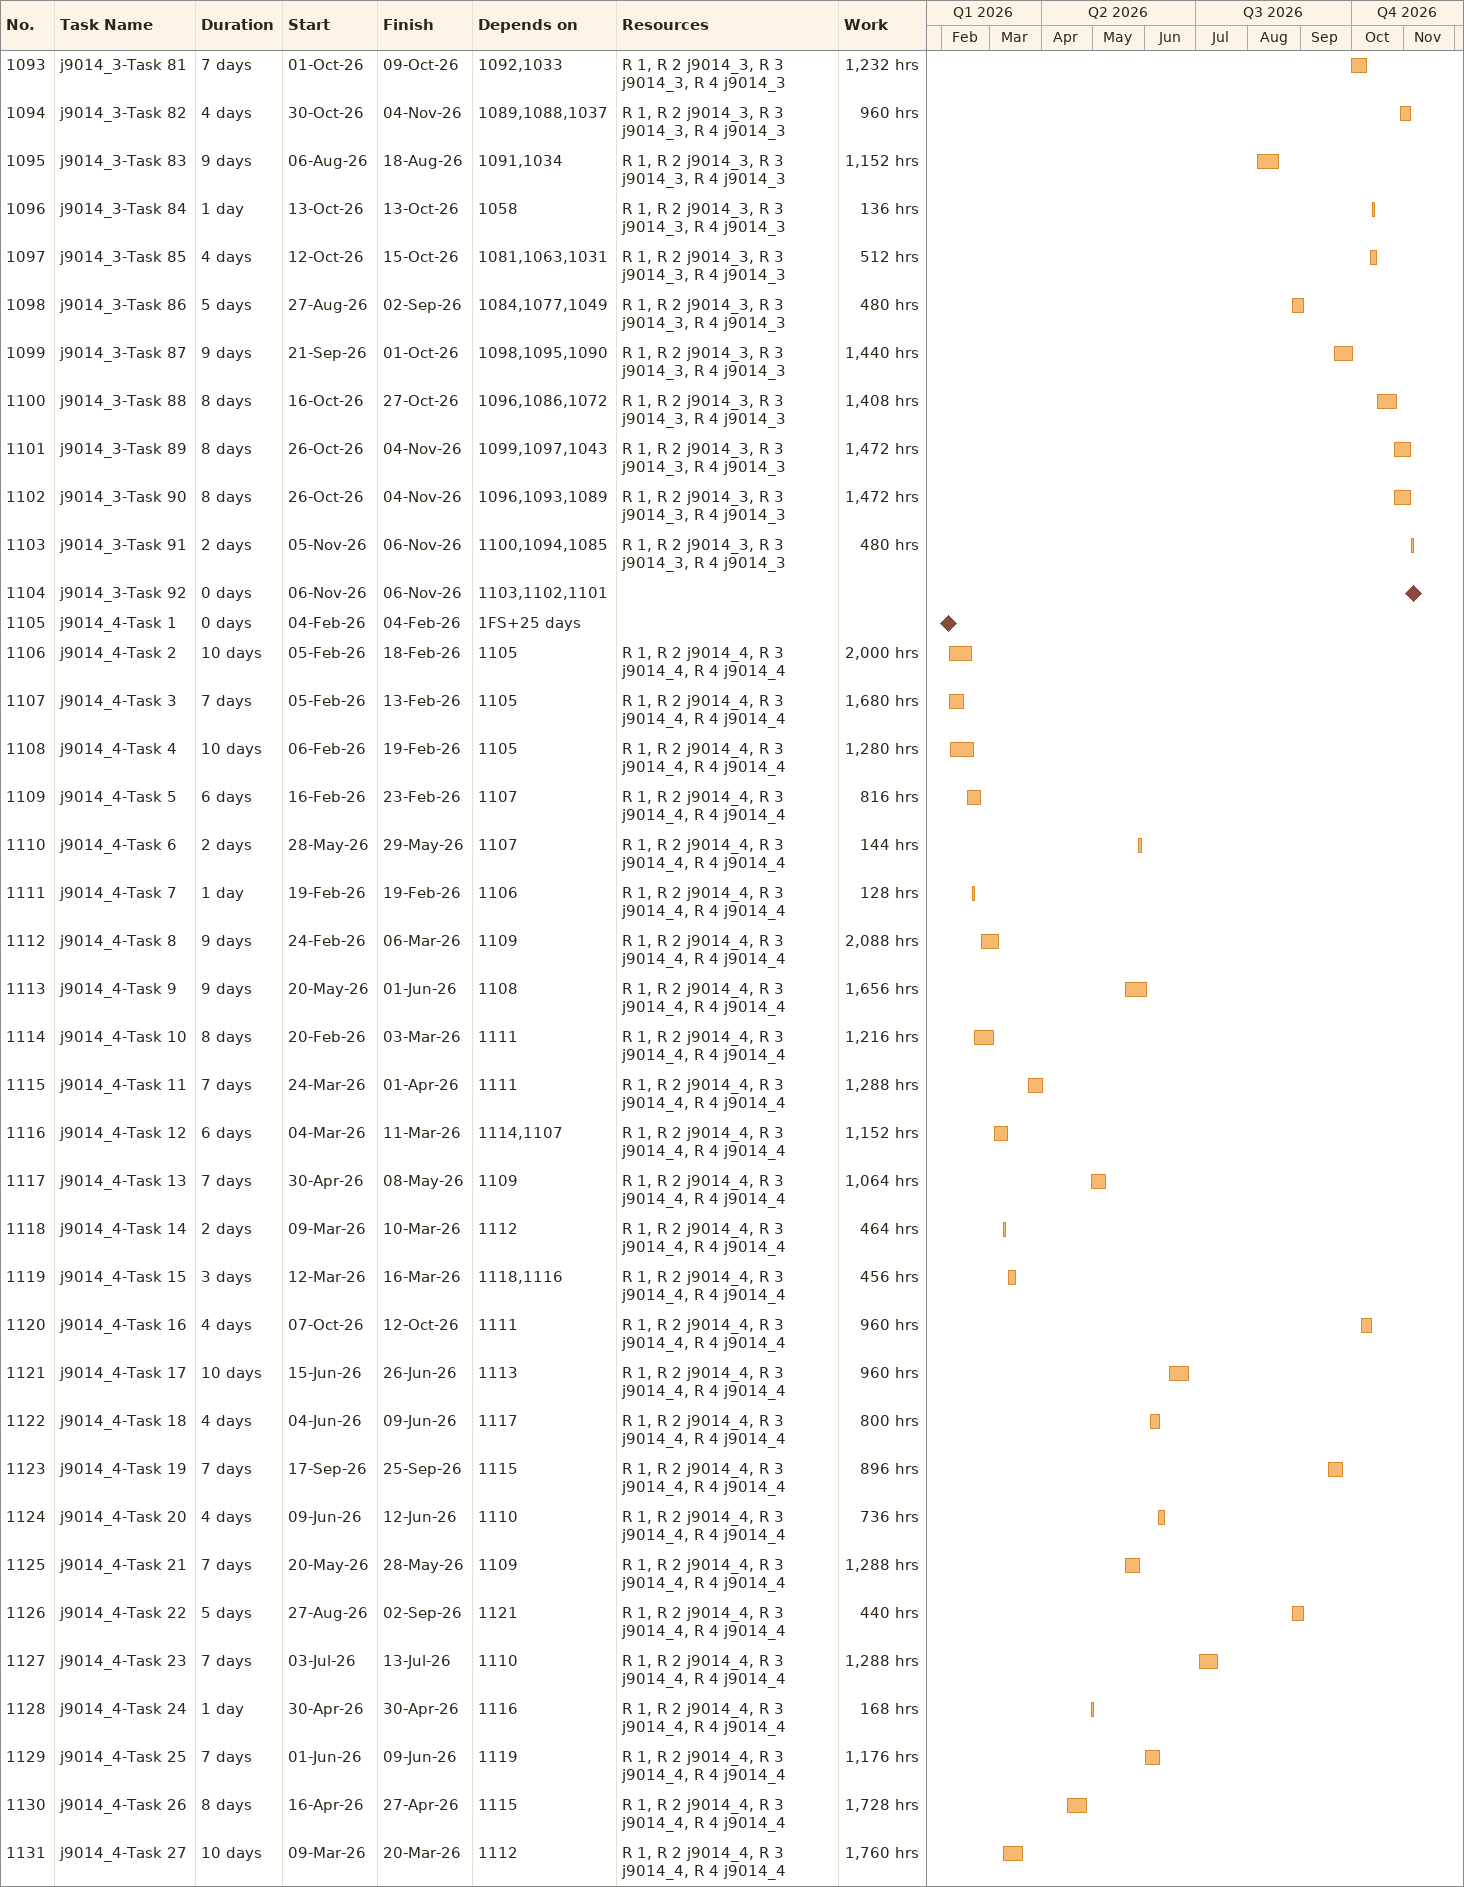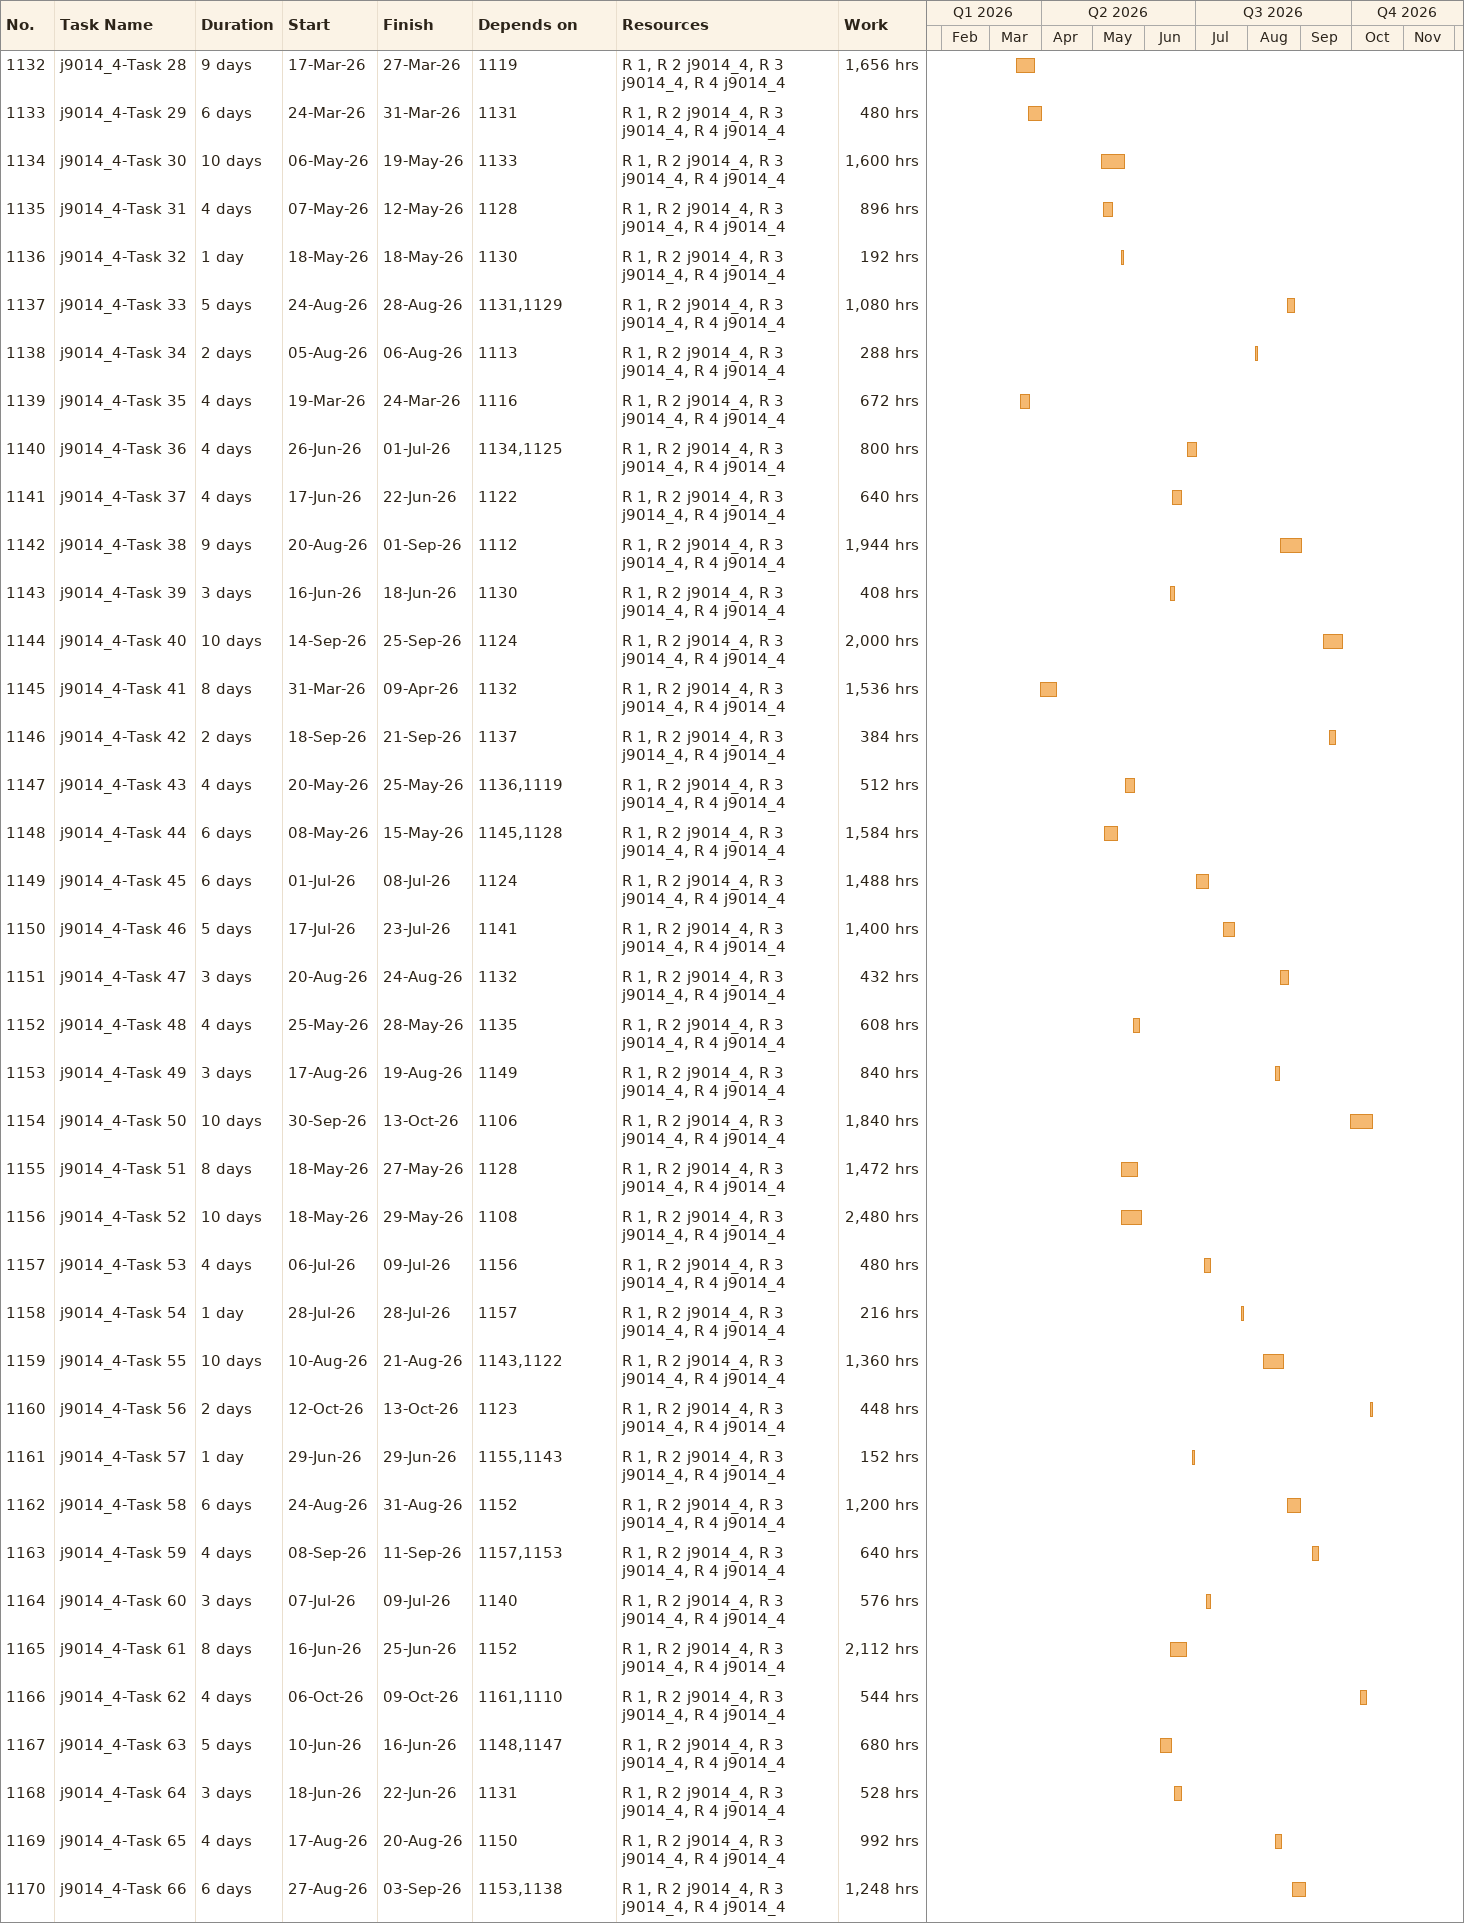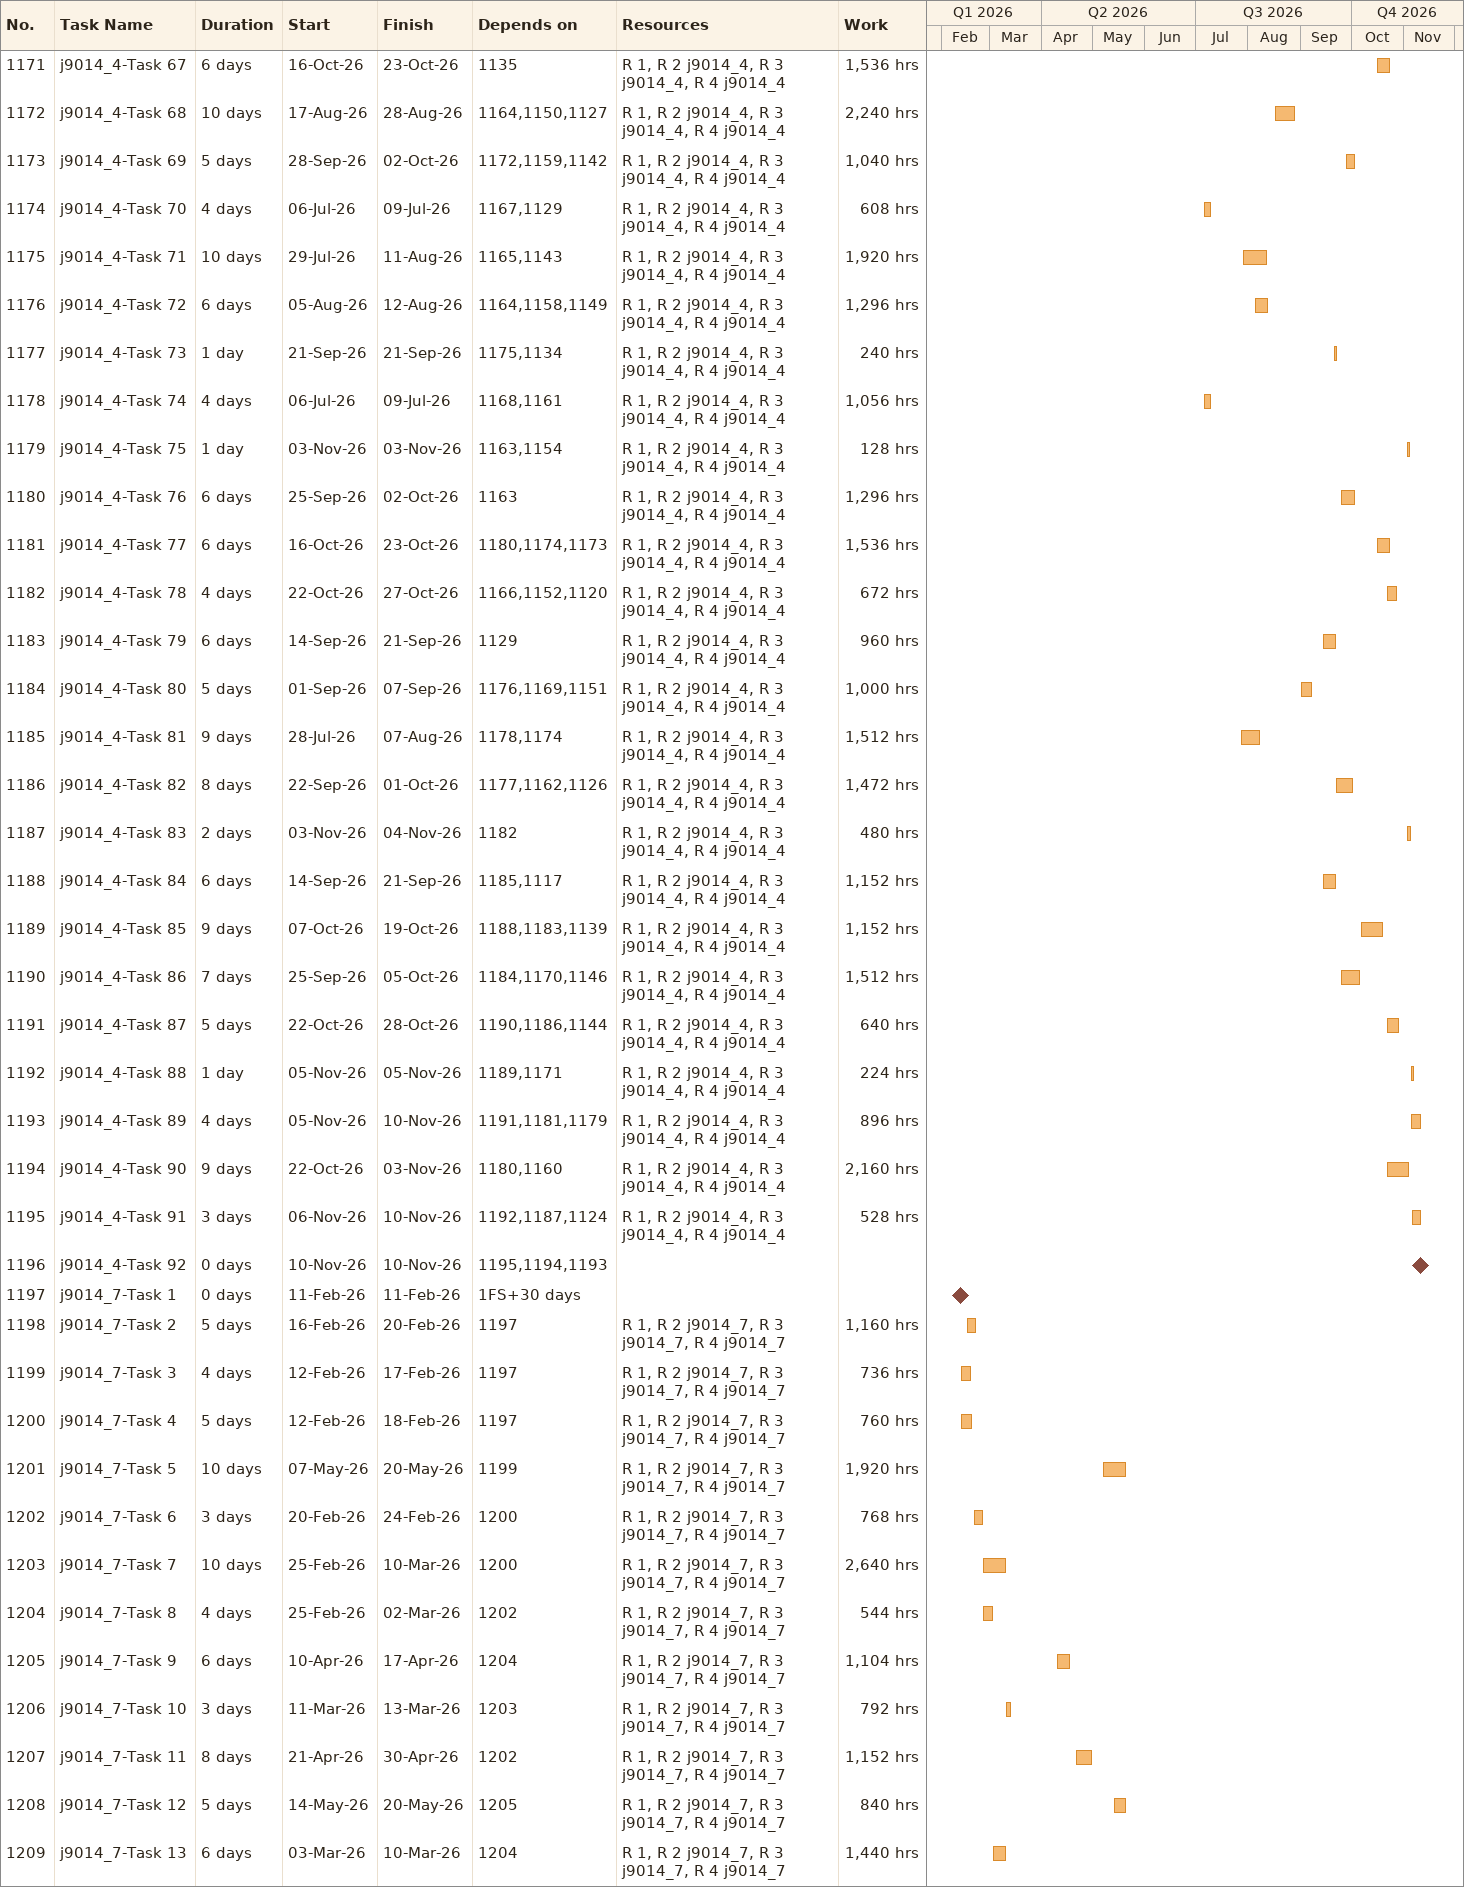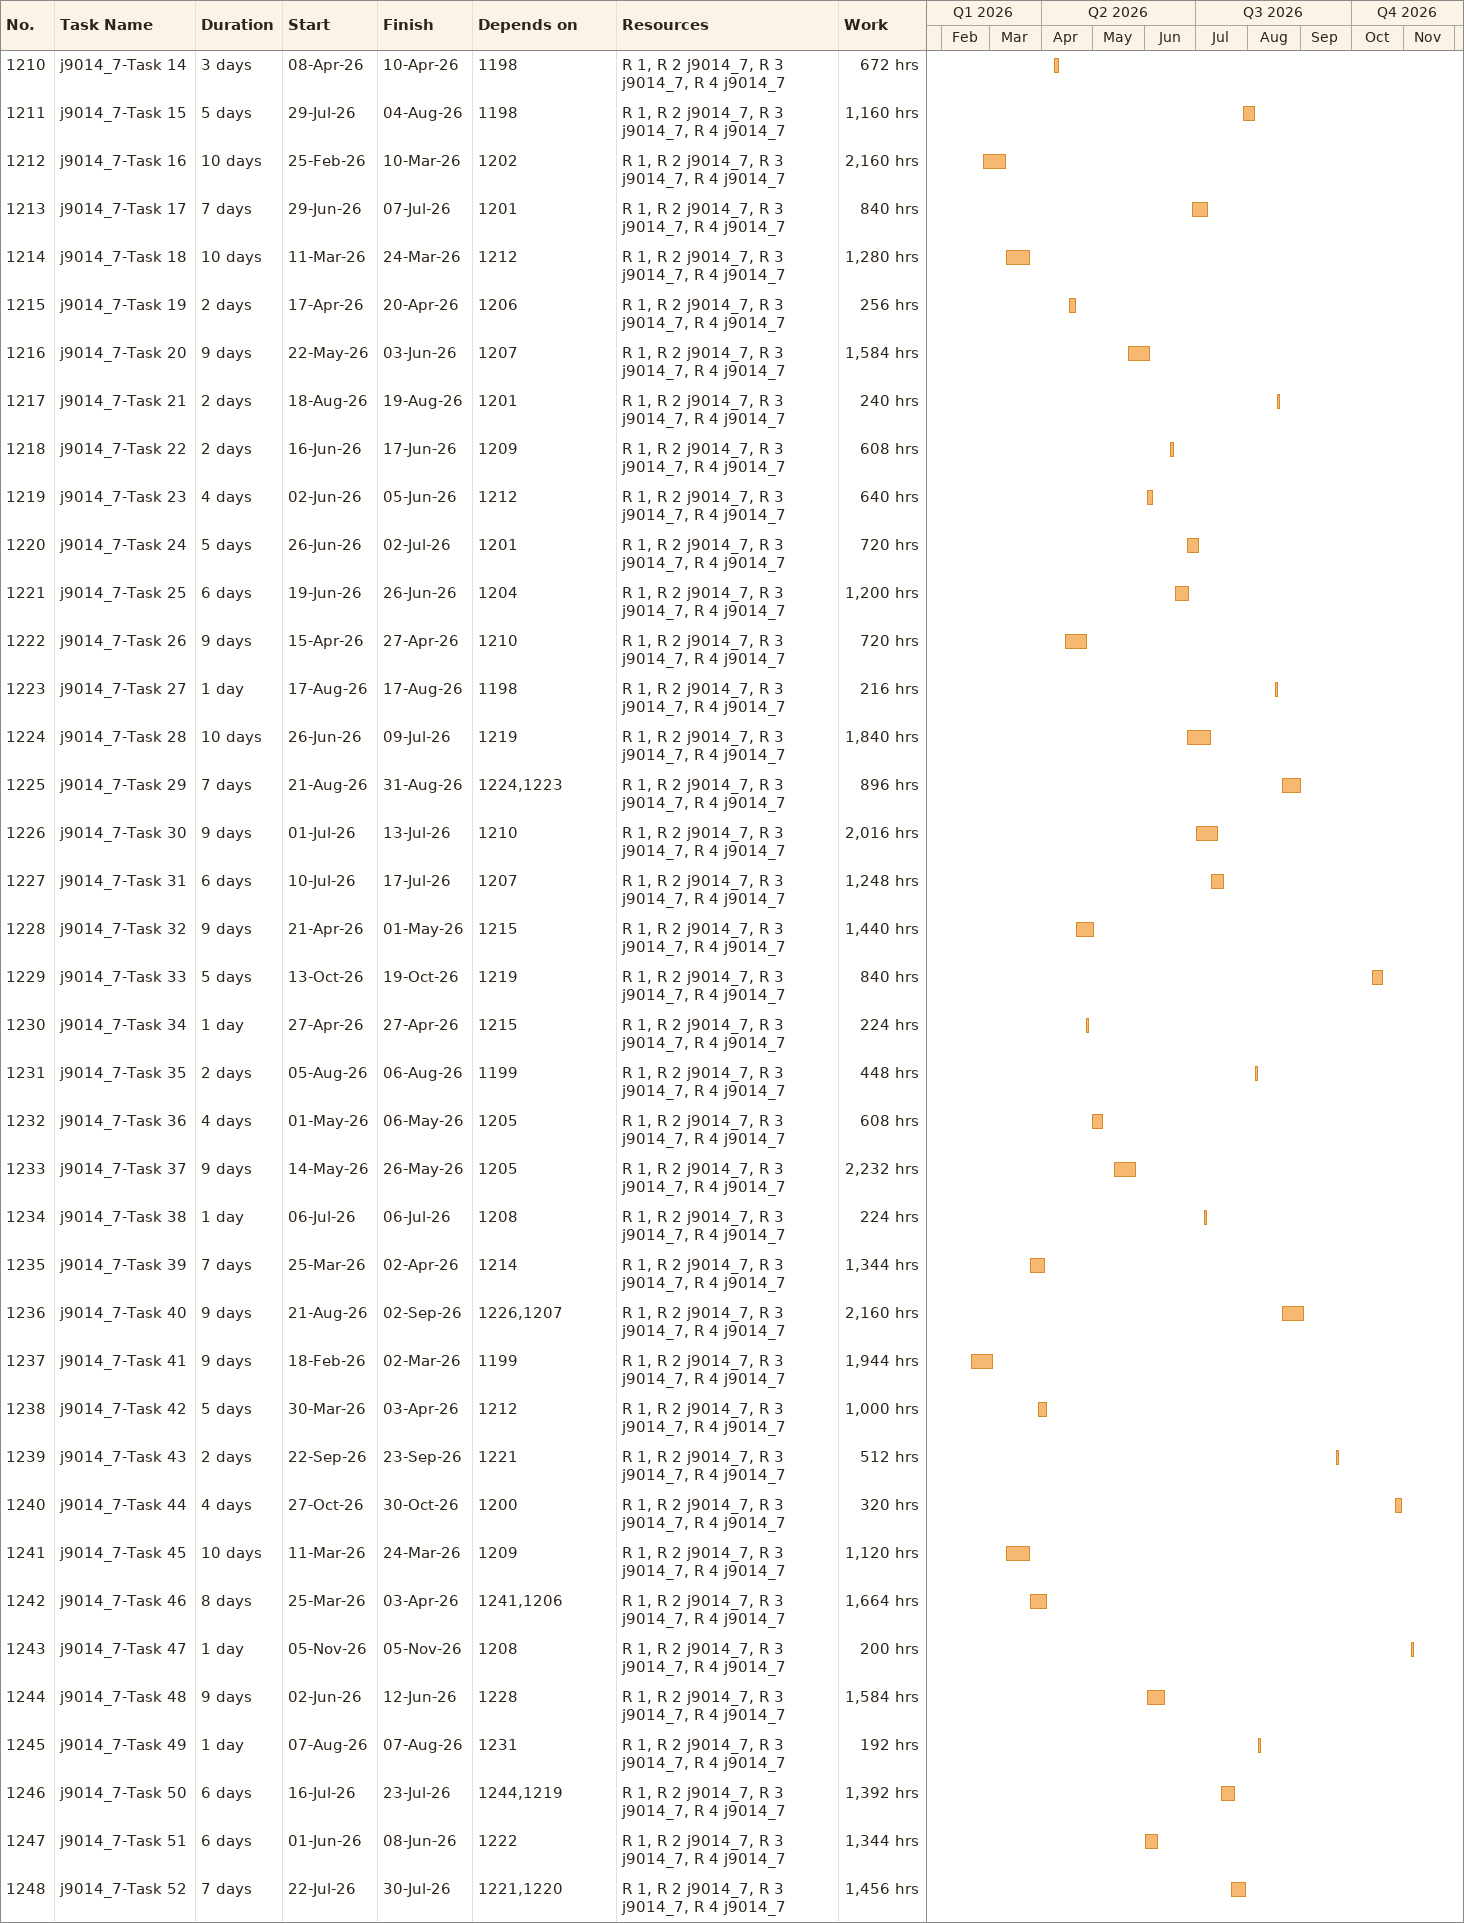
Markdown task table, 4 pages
| ID | Task | Duration | Start | Finish | Predecessors | Resources | Work (h) |
|---|---|---|---|---|---|---|---|
| 1093 | j9014_3-Task 81 | 7d | 2026-10-01 | 2026-10-09 | 1092, 1033 | R 1, R 2 j9014_3, R 3 j9014_3, R 4 j9014_3 | 1232 |
| 1094 | j9014_3-Task 82 | 4d | 2026-10-30 | 2026-11-04 | 1089, 1088, 1037 | R 1, R 2 j9014_3, R 3 j9014_3, R 4 j9014_3 | 960 |
| 1095 | j9014_3-Task 83 | 9d | 2026-08-06 | 2026-08-18 | 1091, 1034 | R 1, R 2 j9014_3, R 3 j9014_3, R 4 j9014_3 | 1152 |
| 1096 | j9014_3-Task 84 | 1d | 2026-10-13 | 2026-10-13 | 1058 | R 1, R 2 j9014_3, R 3 j9014_3, R 4 j9014_3 | 136 |
| 1097 | j9014_3-Task 85 | 4d | 2026-10-12 | 2026-10-15 | 1081, 1063, 1031 | R 1, R 2 j9014_3, R 3 j9014_3, R 4 j9014_3 | 512 |
| 1098 | j9014_3-Task 86 | 5d | 2026-08-27 | 2026-09-02 | 1084, 1077, 1049 | R 1, R 2 j9014_3, R 3 j9014_3, R 4 j9014_3 | 480 |
| 1099 | j9014_3-Task 87 | 9d | 2026-09-21 | 2026-10-01 | 1098, 1095, 1090 | R 1, R 2 j9014_3, R 3 j9014_3, R 4 j9014_3 | 1440 |
| 1100 | j9014_3-Task 88 | 8d | 2026-10-16 | 2026-10-27 | 1096, 1086, 1072 | R 1, R 2 j9014_3, R 3 j9014_3, R 4 j9014_3 | 1408 |
| 1101 | j9014_3-Task 89 | 8d | 2026-10-26 | 2026-11-04 | 1099, 1097, 1043 | R 1, R 2 j9014_3, R 3 j9014_3, R 4 j9014_3 | 1472 |
| 1102 | j9014_3-Task 90 | 8d | 2026-10-26 | 2026-11-04 | 1096, 1093, 1089 | R 1, R 2 j9014_3, R 3 j9014_3, R 4 j9014_3 | 1472 |
| 1103 | j9014_3-Task 91 | 2d | 2026-11-05 | 2026-11-06 | 1100, 1094, 1085 | R 1, R 2 j9014_3, R 3 j9014_3, R 4 j9014_3 | 480 |
| 1104 | j9014_3-Task 92 | 0d | 2026-11-06 | 2026-11-06 | 1103, 1102, 1101 |  |  |
| 1105 | j9014_4-Task 1 | 0d | 2026-02-04 | 2026-02-04 | 1FS+25d |  |  |
| 1106 | j9014_4-Task 2 | 10d | 2026-02-05 | 2026-02-18 | 1105 | R 1, R 2 j9014_4, R 3 j9014_4, R 4 j9014_4 | 2000 |
| 1107 | j9014_4-Task 3 | 7d | 2026-02-05 | 2026-02-13 | 1105 | R 1, R 2 j9014_4, R 3 j9014_4, R 4 j9014_4 | 1680 |
| 1108 | j9014_4-Task 4 | 10d | 2026-02-06 | 2026-02-19 | 1105 | R 1, R 2 j9014_4, R 3 j9014_4, R 4 j9014_4 | 1280 |
| 1109 | j9014_4-Task 5 | 6d | 2026-02-16 | 2026-02-23 | 1107 | R 1, R 2 j9014_4, R 3 j9014_4, R 4 j9014_4 | 816 |
| 1110 | j9014_4-Task 6 | 2d | 2026-05-28 | 2026-05-29 | 1107 | R 1, R 2 j9014_4, R 3 j9014_4, R 4 j9014_4 | 144 |
| 1111 | j9014_4-Task 7 | 1d | 2026-02-19 | 2026-02-19 | 1106 | R 1, R 2 j9014_4, R 3 j9014_4, R 4 j9014_4 | 128 |
| 1112 | j9014_4-Task 8 | 9d | 2026-02-24 | 2026-03-06 | 1109 | R 1, R 2 j9014_4, R 3 j9014_4, R 4 j9014_4 | 2088 |
| 1113 | j9014_4-Task 9 | 9d | 2026-05-20 | 2026-06-01 | 1108 | R 1, R 2 j9014_4, R 3 j9014_4, R 4 j9014_4 | 1656 |
| 1114 | j9014_4-Task 10 | 8d | 2026-02-20 | 2026-03-03 | 1111 | R 1, R 2 j9014_4, R 3 j9014_4, R 4 j9014_4 | 1216 |
| 1115 | j9014_4-Task 11 | 7d | 2026-03-24 | 2026-04-01 | 1111 | R 1, R 2 j9014_4, R 3 j9014_4, R 4 j9014_4 | 1288 |
| 1116 | j9014_4-Task 12 | 6d | 2026-03-04 | 2026-03-11 | 1114, 1107 | R 1, R 2 j9014_4, R 3 j9014_4, R 4 j9014_4 | 1152 |
| 1117 | j9014_4-Task 13 | 7d | 2026-04-30 | 2026-05-08 | 1109 | R 1, R 2 j9014_4, R 3 j9014_4, R 4 j9014_4 | 1064 |
| 1118 | j9014_4-Task 14 | 2d | 2026-03-09 | 2026-03-10 | 1112 | R 1, R 2 j9014_4, R 3 j9014_4, R 4 j9014_4 | 464 |
| 1119 | j9014_4-Task 15 | 3d | 2026-03-12 | 2026-03-16 | 1118, 1116 | R 1, R 2 j9014_4, R 3 j9014_4, R 4 j9014_4 | 456 |
| 1120 | j9014_4-Task 16 | 4d | 2026-10-07 | 2026-10-12 | 1111 | R 1, R 2 j9014_4, R 3 j9014_4, R 4 j9014_4 | 960 |
| 1121 | j9014_4-Task 17 | 10d | 2026-06-15 | 2026-06-26 | 1113 | R 1, R 2 j9014_4, R 3 j9014_4, R 4 j9014_4 | 960 |
| 1122 | j9014_4-Task 18 | 4d | 2026-06-04 | 2026-06-09 | 1117 | R 1, R 2 j9014_4, R 3 j9014_4, R 4 j9014_4 | 800 |
| 1123 | j9014_4-Task 19 | 7d | 2026-09-17 | 2026-09-25 | 1115 | R 1, R 2 j9014_4, R 3 j9014_4, R 4 j9014_4 | 896 |
| 1124 | j9014_4-Task 20 | 4d | 2026-06-09 | 2026-06-12 | 1110 | R 1, R 2 j9014_4, R 3 j9014_4, R 4 j9014_4 | 736 |
| 1125 | j9014_4-Task 21 | 7d | 2026-05-20 | 2026-05-28 | 1109 | R 1, R 2 j9014_4, R 3 j9014_4, R 4 j9014_4 | 1288 |
| 1126 | j9014_4-Task 22 | 5d | 2026-08-27 | 2026-09-02 | 1121 | R 1, R 2 j9014_4, R 3 j9014_4, R 4 j9014_4 | 440 |
| 1127 | j9014_4-Task 23 | 7d | 2026-07-03 | 2026-07-13 | 1110 | R 1, R 2 j9014_4, R 3 j9014_4, R 4 j9014_4 | 1288 |
| 1128 | j9014_4-Task 24 | 1d | 2026-04-30 | 2026-04-30 | 1116 | R 1, R 2 j9014_4, R 3 j9014_4, R 4 j9014_4 | 168 |
| 1129 | j9014_4-Task 25 | 7d | 2026-06-01 | 2026-06-09 | 1119 | R 1, R 2 j9014_4, R 3 j9014_4, R 4 j9014_4 | 1176 |
| 1130 | j9014_4-Task 26 | 8d | 2026-04-16 | 2026-04-27 | 1115 | R 1, R 2 j9014_4, R 3 j9014_4, R 4 j9014_4 | 1728 |
| 1131 | j9014_4-Task 27 | 10d | 2026-03-09 | 2026-03-20 | 1112 | R 1, R 2 j9014_4, R 3 j9014_4, R 4 j9014_4 | 1760 |
| 1132 | j9014_4-Task 28 | 9d | 2026-03-17 | 2026-03-27 | 1119 | R 1, R 2 j9014_4, R 3 j9014_4, R 4 j9014_4 | 1656 |
| 1133 | j9014_4-Task 29 | 6d | 2026-03-24 | 2026-03-31 | 1131 | R 1, R 2 j9014_4, R 3 j9014_4, R 4 j9014_4 | 480 |
| 1134 | j9014_4-Task 30 | 10d | 2026-05-06 | 2026-05-19 | 1133 | R 1, R 2 j9014_4, R 3 j9014_4, R 4 j9014_4 | 1600 |
| 1135 | j9014_4-Task 31 | 4d | 2026-05-07 | 2026-05-12 | 1128 | R 1, R 2 j9014_4, R 3 j9014_4, R 4 j9014_4 | 896 |
| 1136 | j9014_4-Task 32 | 1d | 2026-05-18 | 2026-05-18 | 1130 | R 1, R 2 j9014_4, R 3 j9014_4, R 4 j9014_4 | 192 |
| 1137 | j9014_4-Task 33 | 5d | 2026-08-24 | 2026-08-28 | 1131, 1129 | R 1, R 2 j9014_4, R 3 j9014_4, R 4 j9014_4 | 1080 |
| 1138 | j9014_4-Task 34 | 2d | 2026-08-05 | 2026-08-06 | 1113 | R 1, R 2 j9014_4, R 3 j9014_4, R 4 j9014_4 | 288 |
| 1139 | j9014_4-Task 35 | 4d | 2026-03-19 | 2026-03-24 | 1116 | R 1, R 2 j9014_4, R 3 j9014_4, R 4 j9014_4 | 672 |
| 1140 | j9014_4-Task 36 | 4d | 2026-06-26 | 2026-07-01 | 1134, 1125 | R 1, R 2 j9014_4, R 3 j9014_4, R 4 j9014_4 | 800 |
| 1141 | j9014_4-Task 37 | 4d | 2026-06-17 | 2026-06-22 | 1122 | R 1, R 2 j9014_4, R 3 j9014_4, R 4 j9014_4 | 640 |
| 1142 | j9014_4-Task 38 | 9d | 2026-08-20 | 2026-09-01 | 1112 | R 1, R 2 j9014_4, R 3 j9014_4, R 4 j9014_4 | 1944 |
| 1143 | j9014_4-Task 39 | 3d | 2026-06-16 | 2026-06-18 | 1130 | R 1, R 2 j9014_4, R 3 j9014_4, R 4 j9014_4 | 408 |
| 1144 | j9014_4-Task 40 | 10d | 2026-09-14 | 2026-09-25 | 1124 | R 1, R 2 j9014_4, R 3 j9014_4, R 4 j9014_4 | 2000 |
| 1145 | j9014_4-Task 41 | 8d | 2026-03-31 | 2026-04-09 | 1132 | R 1, R 2 j9014_4, R 3 j9014_4, R 4 j9014_4 | 1536 |
| 1146 | j9014_4-Task 42 | 2d | 2026-09-18 | 2026-09-21 | 1137 | R 1, R 2 j9014_4, R 3 j9014_4, R 4 j9014_4 | 384 |
| 1147 | j9014_4-Task 43 | 4d | 2026-05-20 | 2026-05-25 | 1136, 1119 | R 1, R 2 j9014_4, R 3 j9014_4, R 4 j9014_4 | 512 |
| 1148 | j9014_4-Task 44 | 6d | 2026-05-08 | 2026-05-15 | 1145, 1128 | R 1, R 2 j9014_4, R 3 j9014_4, R 4 j9014_4 | 1584 |
| 1149 | j9014_4-Task 45 | 6d | 2026-07-01 | 2026-07-08 | 1124 | R 1, R 2 j9014_4, R 3 j9014_4, R 4 j9014_4 | 1488 |
| 1150 | j9014_4-Task 46 | 5d | 2026-07-17 | 2026-07-23 | 1141 | R 1, R 2 j9014_4, R 3 j9014_4, R 4 j9014_4 | 1400 |
| 1151 | j9014_4-Task 47 | 3d | 2026-08-20 | 2026-08-24 | 1132 | R 1, R 2 j9014_4, R 3 j9014_4, R 4 j9014_4 | 432 |
| 1152 | j9014_4-Task 48 | 4d | 2026-05-25 | 2026-05-28 | 1135 | R 1, R 2 j9014_4, R 3 j9014_4, R 4 j9014_4 | 608 |
| 1153 | j9014_4-Task 49 | 3d | 2026-08-17 | 2026-08-19 | 1149 | R 1, R 2 j9014_4, R 3 j9014_4, R 4 j9014_4 | 840 |
| 1154 | j9014_4-Task 50 | 10d | 2026-09-30 | 2026-10-13 | 1106 | R 1, R 2 j9014_4, R 3 j9014_4, R 4 j9014_4 | 1840 |
| 1155 | j9014_4-Task 51 | 8d | 2026-05-18 | 2026-05-27 | 1128 | R 1, R 2 j9014_4, R 3 j9014_4, R 4 j9014_4 | 1472 |
| 1156 | j9014_4-Task 52 | 10d | 2026-05-18 | 2026-05-29 | 1108 | R 1, R 2 j9014_4, R 3 j9014_4, R 4 j9014_4 | 2480 |
| 1157 | j9014_4-Task 53 | 4d | 2026-07-06 | 2026-07-09 | 1156 | R 1, R 2 j9014_4, R 3 j9014_4, R 4 j9014_4 | 480 |
| 1158 | j9014_4-Task 54 | 1d | 2026-07-28 | 2026-07-28 | 1157 | R 1, R 2 j9014_4, R 3 j9014_4, R 4 j9014_4 | 216 |
| 1159 | j9014_4-Task 55 | 10d | 2026-08-10 | 2026-08-21 | 1143, 1122 | R 1, R 2 j9014_4, R 3 j9014_4, R 4 j9014_4 | 1360 |
| 1160 | j9014_4-Task 56 | 2d | 2026-10-12 | 2026-10-13 | 1123 | R 1, R 2 j9014_4, R 3 j9014_4, R 4 j9014_4 | 448 |
| 1161 | j9014_4-Task 57 | 1d | 2026-06-29 | 2026-06-29 | 1155, 1143 | R 1, R 2 j9014_4, R 3 j9014_4, R 4 j9014_4 | 152 |
| 1162 | j9014_4-Task 58 | 6d | 2026-08-24 | 2026-08-31 | 1152 | R 1, R 2 j9014_4, R 3 j9014_4, R 4 j9014_4 | 1200 |
| 1163 | j9014_4-Task 59 | 4d | 2026-09-08 | 2026-09-11 | 1157, 1153 | R 1, R 2 j9014_4, R 3 j9014_4, R 4 j9014_4 | 640 |
| 1164 | j9014_4-Task 60 | 3d | 2026-07-07 | 2026-07-09 | 1140 | R 1, R 2 j9014_4, R 3 j9014_4, R 4 j9014_4 | 576 |
| 1165 | j9014_4-Task 61 | 8d | 2026-06-16 | 2026-06-25 | 1152 | R 1, R 2 j9014_4, R 3 j9014_4, R 4 j9014_4 | 2112 |
| 1166 | j9014_4-Task 62 | 4d | 2026-10-06 | 2026-10-09 | 1161, 1110 | R 1, R 2 j9014_4, R 3 j9014_4, R 4 j9014_4 | 544 |
| 1167 | j9014_4-Task 63 | 5d | 2026-06-10 | 2026-06-16 | 1148, 1147 | R 1, R 2 j9014_4, R 3 j9014_4, R 4 j9014_4 | 680 |
| 1168 | j9014_4-Task 64 | 3d | 2026-06-18 | 2026-06-22 | 1131 | R 1, R 2 j9014_4, R 3 j9014_4, R 4 j9014_4 | 528 |
| 1169 | j9014_4-Task 65 | 4d | 2026-08-17 | 2026-08-20 | 1150 | R 1, R 2 j9014_4, R 3 j9014_4, R 4 j9014_4 | 992 |
| 1170 | j9014_4-Task 66 | 6d | 2026-08-27 | 2026-09-03 | 1153, 1138 | R 1, R 2 j9014_4, R 3 j9014_4, R 4 j9014_4 | 1248 |
| 1171 | j9014_4-Task 67 | 6d | 2026-10-16 | 2026-10-23 | 1135 | R 1, R 2 j9014_4, R 3 j9014_4, R 4 j9014_4 | 1536 |
| 1172 | j9014_4-Task 68 | 10d | 2026-08-17 | 2026-08-28 | 1164, 1150, 1127 | R 1, R 2 j9014_4, R 3 j9014_4, R 4 j9014_4 | 2240 |
| 1173 | j9014_4-Task 69 | 5d | 2026-09-28 | 2026-10-02 | 1172, 1159, 1142 | R 1, R 2 j9014_4, R 3 j9014_4, R 4 j9014_4 | 1040 |
| 1174 | j9014_4-Task 70 | 4d | 2026-07-06 | 2026-07-09 | 1167, 1129 | R 1, R 2 j9014_4, R 3 j9014_4, R 4 j9014_4 | 608 |
| 1175 | j9014_4-Task 71 | 10d | 2026-07-29 | 2026-08-11 | 1165, 1143 | R 1, R 2 j9014_4, R 3 j9014_4, R 4 j9014_4 | 1920 |
| 1176 | j9014_4-Task 72 | 6d | 2026-08-05 | 2026-08-12 | 1164, 1158, 1149 | R 1, R 2 j9014_4, R 3 j9014_4, R 4 j9014_4 | 1296 |
| 1177 | j9014_4-Task 73 | 1d | 2026-09-21 | 2026-09-21 | 1175, 1134 | R 1, R 2 j9014_4, R 3 j9014_4, R 4 j9014_4 | 240 |
| 1178 | j9014_4-Task 74 | 4d | 2026-07-06 | 2026-07-09 | 1168, 1161 | R 1, R 2 j9014_4, R 3 j9014_4, R 4 j9014_4 | 1056 |
| 1179 | j9014_4-Task 75 | 1d | 2026-11-03 | 2026-11-03 | 1163, 1154 | R 1, R 2 j9014_4, R 3 j9014_4, R 4 j9014_4 | 128 |
| 1180 | j9014_4-Task 76 | 6d | 2026-09-25 | 2026-10-02 | 1163 | R 1, R 2 j9014_4, R 3 j9014_4, R 4 j9014_4 | 1296 |
| 1181 | j9014_4-Task 77 | 6d | 2026-10-16 | 2026-10-23 | 1180, 1174, 1173 | R 1, R 2 j9014_4, R 3 j9014_4, R 4 j9014_4 | 1536 |
| 1182 | j9014_4-Task 78 | 4d | 2026-10-22 | 2026-10-27 | 1166, 1152, 1120 | R 1, R 2 j9014_4, R 3 j9014_4, R 4 j9014_4 | 672 |
| 1183 | j9014_4-Task 79 | 6d | 2026-09-14 | 2026-09-21 | 1129 | R 1, R 2 j9014_4, R 3 j9014_4, R 4 j9014_4 | 960 |
| 1184 | j9014_4-Task 80 | 5d | 2026-09-01 | 2026-09-07 | 1176, 1169, 1151 | R 1, R 2 j9014_4, R 3 j9014_4, R 4 j9014_4 | 1000 |
| 1185 | j9014_4-Task 81 | 9d | 2026-07-28 | 2026-08-07 | 1178, 1174 | R 1, R 2 j9014_4, R 3 j9014_4, R 4 j9014_4 | 1512 |
| 1186 | j9014_4-Task 82 | 8d | 2026-09-22 | 2026-10-01 | 1177, 1162, 1126 | R 1, R 2 j9014_4, R 3 j9014_4, R 4 j9014_4 | 1472 |
| 1187 | j9014_4-Task 83 | 2d | 2026-11-03 | 2026-11-04 | 1182 | R 1, R 2 j9014_4, R 3 j9014_4, R 4 j9014_4 | 480 |
| 1188 | j9014_4-Task 84 | 6d | 2026-09-14 | 2026-09-21 | 1185, 1117 | R 1, R 2 j9014_4, R 3 j9014_4, R 4 j9014_4 | 1152 |
| 1189 | j9014_4-Task 85 | 9d | 2026-10-07 | 2026-10-19 | 1188, 1183, 1139 | R 1, R 2 j9014_4, R 3 j9014_4, R 4 j9014_4 | 1152 |
| 1190 | j9014_4-Task 86 | 7d | 2026-09-25 | 2026-10-05 | 1184, 1170, 1146 | R 1, R 2 j9014_4, R 3 j9014_4, R 4 j9014_4 | 1512 |
| 1191 | j9014_4-Task 87 | 5d | 2026-10-22 | 2026-10-28 | 1190, 1186, 1144 | R 1, R 2 j9014_4, R 3 j9014_4, R 4 j9014_4 | 640 |
| 1192 | j9014_4-Task 88 | 1d | 2026-11-05 | 2026-11-05 | 1189, 1171 | R 1, R 2 j9014_4, R 3 j9014_4, R 4 j9014_4 | 224 |
| 1193 | j9014_4-Task 89 | 4d | 2026-11-05 | 2026-11-10 | 1191, 1181, 1179 | R 1, R 2 j9014_4, R 3 j9014_4, R 4 j9014_4 | 896 |
| 1194 | j9014_4-Task 90 | 9d | 2026-10-22 | 2026-11-03 | 1180, 1160 | R 1, R 2 j9014_4, R 3 j9014_4, R 4 j9014_4 | 2160 |
| 1195 | j9014_4-Task 91 | 3d | 2026-11-06 | 2026-11-10 | 1192, 1187, 1124 | R 1, R 2 j9014_4, R 3 j9014_4, R 4 j9014_4 | 528 |
| 1196 | j9014_4-Task 92 | 0d | 2026-11-10 | 2026-11-10 | 1195, 1194, 1193 |  |  |
| 1197 | j9014_7-Task 1 | 0d | 2026-02-11 | 2026-02-11 | 1FS+30d |  |  |
| 1198 | j9014_7-Task 2 | 5d | 2026-02-16 | 2026-02-20 | 1197 | R 1, R 2 j9014_7, R 3 j9014_7, R 4 j9014_7 | 1160 |
| 1199 | j9014_7-Task 3 | 4d | 2026-02-12 | 2026-02-17 | 1197 | R 1, R 2 j9014_7, R 3 j9014_7, R 4 j9014_7 | 736 |
| 1200 | j9014_7-Task 4 | 5d | 2026-02-12 | 2026-02-18 | 1197 | R 1, R 2 j9014_7, R 3 j9014_7, R 4 j9014_7 | 760 |
| 1201 | j9014_7-Task 5 | 10d | 2026-05-07 | 2026-05-20 | 1199 | R 1, R 2 j9014_7, R 3 j9014_7, R 4 j9014_7 | 1920 |
| 1202 | j9014_7-Task 6 | 3d | 2026-02-20 | 2026-02-24 | 1200 | R 1, R 2 j9014_7, R 3 j9014_7, R 4 j9014_7 | 768 |
| 1203 | j9014_7-Task 7 | 10d | 2026-02-25 | 2026-03-10 | 1200 | R 1, R 2 j9014_7, R 3 j9014_7, R 4 j9014_7 | 2640 |
| 1204 | j9014_7-Task 8 | 4d | 2026-02-25 | 2026-03-02 | 1202 | R 1, R 2 j9014_7, R 3 j9014_7, R 4 j9014_7 | 544 |
| 1205 | j9014_7-Task 9 | 6d | 2026-04-10 | 2026-04-17 | 1204 | R 1, R 2 j9014_7, R 3 j9014_7, R 4 j9014_7 | 1104 |
| 1206 | j9014_7-Task 10 | 3d | 2026-03-11 | 2026-03-13 | 1203 | R 1, R 2 j9014_7, R 3 j9014_7, R 4 j9014_7 | 792 |
| 1207 | j9014_7-Task 11 | 8d | 2026-04-21 | 2026-04-30 | 1202 | R 1, R 2 j9014_7, R 3 j9014_7, R 4 j9014_7 | 1152 |
| 1208 | j9014_7-Task 12 | 5d | 2026-05-14 | 2026-05-20 | 1205 | R 1, R 2 j9014_7, R 3 j9014_7, R 4 j9014_7 | 840 |
| 1209 | j9014_7-Task 13 | 6d | 2026-03-03 | 2026-03-10 | 1204 | R 1, R 2 j9014_7, R 3 j9014_7, R 4 j9014_7 | 1440 |
| 1210 | j9014_7-Task 14 | 3d | 2026-04-08 | 2026-04-10 | 1198 | R 1, R 2 j9014_7, R 3 j9014_7, R 4 j9014_7 | 672 |
| 1211 | j9014_7-Task 15 | 5d | 2026-07-29 | 2026-08-04 | 1198 | R 1, R 2 j9014_7, R 3 j9014_7, R 4 j9014_7 | 1160 |
| 1212 | j9014_7-Task 16 | 10d | 2026-02-25 | 2026-03-10 | 1202 | R 1, R 2 j9014_7, R 3 j9014_7, R 4 j9014_7 | 2160 |
| 1213 | j9014_7-Task 17 | 7d | 2026-06-29 | 2026-07-07 | 1201 | R 1, R 2 j9014_7, R 3 j9014_7, R 4 j9014_7 | 840 |
| 1214 | j9014_7-Task 18 | 10d | 2026-03-11 | 2026-03-24 | 1212 | R 1, R 2 j9014_7, R 3 j9014_7, R 4 j9014_7 | 1280 |
| 1215 | j9014_7-Task 19 | 2d | 2026-04-17 | 2026-04-20 | 1206 | R 1, R 2 j9014_7, R 3 j9014_7, R 4 j9014_7 | 256 |
| 1216 | j9014_7-Task 20 | 9d | 2026-05-22 | 2026-06-03 | 1207 | R 1, R 2 j9014_7, R 3 j9014_7, R 4 j9014_7 | 1584 |
| 1217 | j9014_7-Task 21 | 2d | 2026-08-18 | 2026-08-19 | 1201 | R 1, R 2 j9014_7, R 3 j9014_7, R 4 j9014_7 | 240 |
| 1218 | j9014_7-Task 22 | 2d | 2026-06-16 | 2026-06-17 | 1209 | R 1, R 2 j9014_7, R 3 j9014_7, R 4 j9014_7 | 608 |
| 1219 | j9014_7-Task 23 | 4d | 2026-06-02 | 2026-06-05 | 1212 | R 1, R 2 j9014_7, R 3 j9014_7, R 4 j9014_7 | 640 |
| 1220 | j9014_7-Task 24 | 5d | 2026-06-26 | 2026-07-02 | 1201 | R 1, R 2 j9014_7, R 3 j9014_7, R 4 j9014_7 | 720 |
| 1221 | j9014_7-Task 25 | 6d | 2026-06-19 | 2026-06-26 | 1204 | R 1, R 2 j9014_7, R 3 j9014_7, R 4 j9014_7 | 1200 |
| 1222 | j9014_7-Task 26 | 9d | 2026-04-15 | 2026-04-27 | 1210 | R 1, R 2 j9014_7, R 3 j9014_7, R 4 j9014_7 | 720 |
| 1223 | j9014_7-Task 27 | 1d | 2026-08-17 | 2026-08-17 | 1198 | R 1, R 2 j9014_7, R 3 j9014_7, R 4 j9014_7 | 216 |
| 1224 | j9014_7-Task 28 | 10d | 2026-06-26 | 2026-07-09 | 1219 | R 1, R 2 j9014_7, R 3 j9014_7, R 4 j9014_7 | 1840 |
| 1225 | j9014_7-Task 29 | 7d | 2026-08-21 | 2026-08-31 | 1224, 1223 | R 1, R 2 j9014_7, R 3 j9014_7, R 4 j9014_7 | 896 |
| 1226 | j9014_7-Task 30 | 9d | 2026-07-01 | 2026-07-13 | 1210 | R 1, R 2 j9014_7, R 3 j9014_7, R 4 j9014_7 | 2016 |
| 1227 | j9014_7-Task 31 | 6d | 2026-07-10 | 2026-07-17 | 1207 | R 1, R 2 j9014_7, R 3 j9014_7, R 4 j9014_7 | 1248 |
| 1228 | j9014_7-Task 32 | 9d | 2026-04-21 | 2026-05-01 | 1215 | R 1, R 2 j9014_7, R 3 j9014_7, R 4 j9014_7 | 1440 |
| 1229 | j9014_7-Task 33 | 5d | 2026-10-13 | 2026-10-19 | 1219 | R 1, R 2 j9014_7, R 3 j9014_7, R 4 j9014_7 | 840 |
| 1230 | j9014_7-Task 34 | 1d | 2026-04-27 | 2026-04-27 | 1215 | R 1, R 2 j9014_7, R 3 j9014_7, R 4 j9014_7 | 224 |
| 1231 | j9014_7-Task 35 | 2d | 2026-08-05 | 2026-08-06 | 1199 | R 1, R 2 j9014_7, R 3 j9014_7, R 4 j9014_7 | 448 |
| 1232 | j9014_7-Task 36 | 4d | 2026-05-01 | 2026-05-06 | 1205 | R 1, R 2 j9014_7, R 3 j9014_7, R 4 j9014_7 | 608 |
| 1233 | j9014_7-Task 37 | 9d | 2026-05-14 | 2026-05-26 | 1205 | R 1, R 2 j9014_7, R 3 j9014_7, R 4 j9014_7 | 2232 |
| 1234 | j9014_7-Task 38 | 1d | 2026-07-06 | 2026-07-06 | 1208 | R 1, R 2 j9014_7, R 3 j9014_7, R 4 j9014_7 | 224 |
| 1235 | j9014_7-Task 39 | 7d | 2026-03-25 | 2026-04-02 | 1214 | R 1, R 2 j9014_7, R 3 j9014_7, R 4 j9014_7 | 1344 |
| 1236 | j9014_7-Task 40 | 9d | 2026-08-21 | 2026-09-02 | 1226, 1207 | R 1, R 2 j9014_7, R 3 j9014_7, R 4 j9014_7 | 2160 |
| 1237 | j9014_7-Task 41 | 9d | 2026-02-18 | 2026-03-02 | 1199 | R 1, R 2 j9014_7, R 3 j9014_7, R 4 j9014_7 | 1944 |
| 1238 | j9014_7-Task 42 | 5d | 2026-03-30 | 2026-04-03 | 1212 | R 1, R 2 j9014_7, R 3 j9014_7, R 4 j9014_7 | 1000 |
| 1239 | j9014_7-Task 43 | 2d | 2026-09-22 | 2026-09-23 | 1221 | R 1, R 2 j9014_7, R 3 j9014_7, R 4 j9014_7 | 512 |
| 1240 | j9014_7-Task 44 | 4d | 2026-10-27 | 2026-10-30 | 1200 | R 1, R 2 j9014_7, R 3 j9014_7, R 4 j9014_7 | 320 |
| 1241 | j9014_7-Task 45 | 10d | 2026-03-11 | 2026-03-24 | 1209 | R 1, R 2 j9014_7, R 3 j9014_7, R 4 j9014_7 | 1120 |
| 1242 | j9014_7-Task 46 | 8d | 2026-03-25 | 2026-04-03 | 1241, 1206 | R 1, R 2 j9014_7, R 3 j9014_7, R 4 j9014_7 | 1664 |
| 1243 | j9014_7-Task 47 | 1d | 2026-11-05 | 2026-11-05 | 1208 | R 1, R 2 j9014_7, R 3 j9014_7, R 4 j9014_7 | 200 |
| 1244 | j9014_7-Task 48 | 9d | 2026-06-02 | 2026-06-12 | 1228 | R 1, R 2 j9014_7, R 3 j9014_7, R 4 j9014_7 | 1584 |
| 1245 | j9014_7-Task 49 | 1d | 2026-08-07 | 2026-08-07 | 1231 | R 1, R 2 j9014_7, R 3 j9014_7, R 4 j9014_7 | 192 |
| 1246 | j9014_7-Task 50 | 6d | 2026-07-16 | 2026-07-23 | 1244, 1219 | R 1, R 2 j9014_7, R 3 j9014_7, R 4 j9014_7 | 1392 |
| 1247 | j9014_7-Task 51 | 6d | 2026-06-01 | 2026-06-08 | 1222 | R 1, R 2 j9014_7, R 3 j9014_7, R 4 j9014_7 | 1344 |
| 1248 | j9014_7-Task 52 | 7d | 2026-07-22 | 2026-07-30 | 1221, 1220 | R 1, R 2 j9014_7, R 3 j9014_7, R 4 j9014_7 | 1456 |
